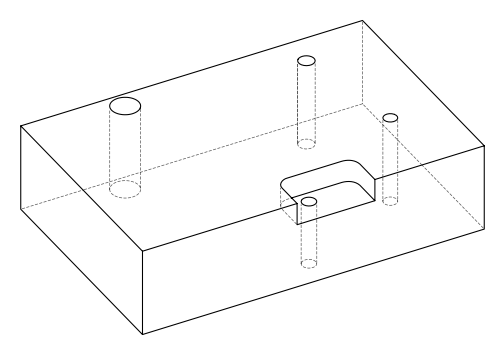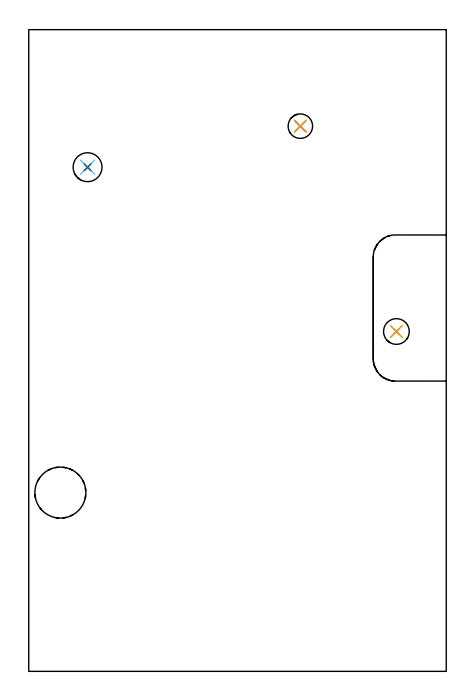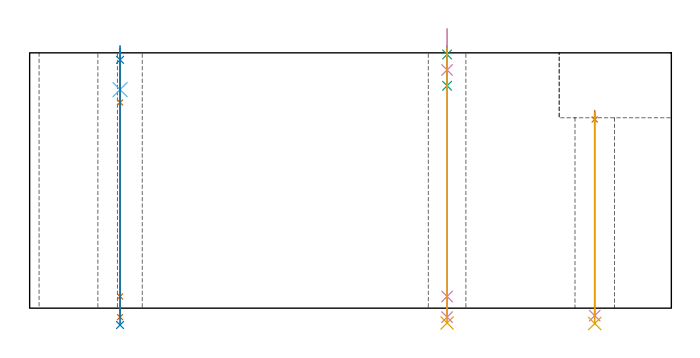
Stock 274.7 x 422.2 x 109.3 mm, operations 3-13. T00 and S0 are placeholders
(PLAN: 13 operations, 10 tool changes, 12.8 min)
(1 MILL_SLOT | SLOT_PARTIAL_RECTANGULAR | UGT0201_136 | Follow Part, ap 5, ae 75% | 6.66 min | 125775 mm3)
(2 MILL_THROUGH_HOLE_FROM_SOLID_MATERIAL | STEP1HOLE | UGT0201_018 | Circular | 3.05 min | 96382 mm3)
(3 SPOT_DRILL | STEP1HOLE_1 | NXT0321_9005460120000 | 0.04 min | 2 mm3)
(4 SPOT_DRILL_1 | STEP1HOLE_2 | NXT0321_9005460120000 | 0.05 min | 181 mm3)
(5 SPOT_DRILL_2 | STEP1HOLE_3 | NXT0321_9005460120000 | 0.03 min | 1 mm3)
(6 DRILL_THROUGH_HOLE_INTO_CENTER | STEP1HOLE_1 | NXT0301_065 | 0.35 min | 5630 mm3)
(7 DRILL_TO_ENLARGE_THROUGH_HOLE | STEP1HOLE_1 | UGT0301_292 | 0.37 min | 12616 mm3)
(8 DRILL_BLIND_HOLE_INTO_CENTER | STEP1HOLE_2 | NXT0301_076 | 0.07 min | 1092 mm3)
(9 GUN_DRILL_THROUGH_HOLE | STEP1HOLE_2 | UGT0307_007 | 0.56 min | 7410 mm3)
(10 DRILL_TO_ENLARGE_THROUGH_HOLE_1 | STEP1HOLE_2 | UGT0301_048 | 0.48 min | 22255 mm3)
(11 DRILL_BLIND_HOLE_INTO_CENTER_1 | STEP1HOLE_3 | NXT0301_065 | 0.07 min | 892 mm3)
(12 GUN_DRILL_THROUGH_HOLE_1 | STEP1HOLE_3 | UGT0307_007 | 0.6 min | 7634 mm3)
(13 DRILL_TO_ENLARGE_THROUGH_HOLE_2 | STEP1HOLE_3 | UGT0301_285 | 0.47 min | 13685 mm3)
(TOOL UGT0201_136 | Carbide End Mill 20.0 | D20 FL30 Z4)
(TOOL UGT0201_018 | End mill 30 mm | D30 FL50 Z4)
(TOOL NXT0321_9005460120000 | NC Spot Drill, 142deg, 12mm, Carbide, Uncoated | D12 PA142 FL30 Z2)
(TOOL NXT0301_065 | Carbide Drill 9.4mm [860.1-0940-075A1-MM 2214] | D9.4 PA140 FL98 Z2)
(TOOL UGT0301_292 | Twist Drill 16.9 mm | D16.9 PA118 FL120 Z2)
(TOOL NXT0301_076 | Carbide Drill 10.5mm [860.1-1050-032A1-MM 2214] | D10.5 PA140 FL55 Z2)
(TOOL UGT0307_007 | Gun Drill 10 mm | D10 PA130 FL24 Z1)
(TOOL UGT0301_048 | Twist Drill 19 mm | D19 PA118 FL135 Z2)
(TOOL UGT0301_285 | Twist Drill 16.1 mm | D16.1 PA118 FL125 Z2)
(OP 3 SPOT_DRILL)
G17 G21 G94 G90
T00 M6
G54
G17 G0 G90 X241.9 Y223.6 S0 M3
G43 Z119.3 H0
G94 G81 G98 Z80.773 F250. R84.5
G80
M5
M2
(OP 4 SPOT_DRILL_1)
G17 G21 G94 G90
T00 M6
G54
G17 G0 G90 X38.7 Y331.7 S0 M3
G43 Z119.3 H0
G94 G81 G98 Z106.3 F250. R112.3
G80
M5
M2
(OP 5 SPOT_DRILL_2)
G17 G21 G94 G90
T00 M6
G54
G17 G0 G90 X178.7 Y358.7 S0 M3
G43 Z119.3 H0
G94 G81 G98 Z108.607 F250. R112.3
G80
M5
M2
(OP 6 DRILL_THROUGH_HOLE_INTO_CENTER)
G17 G21 G94 G90
T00 M6
G54
G17 G0 G90 X241.9 Y223.6 S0 M3
G43 Z119.3 H1
G94 G73 G98 Z-3.211 F250. Q8.471 R83.5
G80
M5
M2
(OP 7 DRILL_TO_ENLARGE_THROUGH_HOLE)
G17 G21 G94 G90
T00 M6
G54
G17 G0 G90 X241.9 Y223.6 S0 M3
G43 Z119.3 H0
G94 G73 G98 Z-6.577 F250. Q14.68 R83.5
G80
M5
M2
(OP 8 DRILL_BLIND_HOLE_INTO_CENTER)
G17 G21 G94 G90
T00 M6
G54
G17 G0 G90 X38.7 Y331.7 S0 M3
G43 Z119.3 H1
G94 G81 G98 Z93.55 F250. R111.3
G80
M5
M2
(OP 9 GUN_DRILL_THROUGH_HOLE)
G17 G21 G94 G90
T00 M6
G54
G17 G0 G90 X38.7 Y331.7 M8
G43 Z119.3 H0
Z107.482
S716 M3
G94 G1 Z88.038 F125. M26
G4 X.084
Z5. F250.
G4 X.084
Z-3.832 F125.
G4 X.084
M5
M9
G0 Z107.482
Z119.3
M2
(OP 10 DRILL_TO_ENLARGE_THROUGH_HOLE_1)
G17 G21 G94 G90
T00 M6
G54
G17 G0 G90 X38.7 Y331.7 S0 M3
G43 Z119.3 H0
G94 G73 G98 Z-7.208 F250. Q16.644 R111.3
G80
M5
M2
(OP 11 DRILL_BLIND_HOLE_INTO_CENTER_1)
G17 G21 G94 G90
T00 M6
G54
G17 G0 G90 X178.7 Y358.7 S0 M3
G43 Z119.3 H1
G94 G81 G98 Z95.2 F250. R111.3
G80
M5
M2
(OP 12 GUN_DRILL_THROUGH_HOLE_1)
G17 G21 G94 G90
T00 M6
G54
G17 G0 G90 X178.7 Y358.7 M8
G43 Z119.564 H0
S716 M3
G94 G1 Z101.968 F125. M26
G4 X.084
Z5. F250.
G4 X.084
Z-3.832 F125.
G4 X.084
M5
M9
G0 Z119.564
M2
(OP 13 DRILL_TO_ENLARGE_THROUGH_HOLE_2)
G17 G21 G94 G90
T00 M6
G54
G17 G0 G90 X178.7 Y358.7 S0 M3
G43 Z119.3 H0
G94 G73 G98 Z-6.337 F250. Q14.455 R111.3
G80
M5
M2
